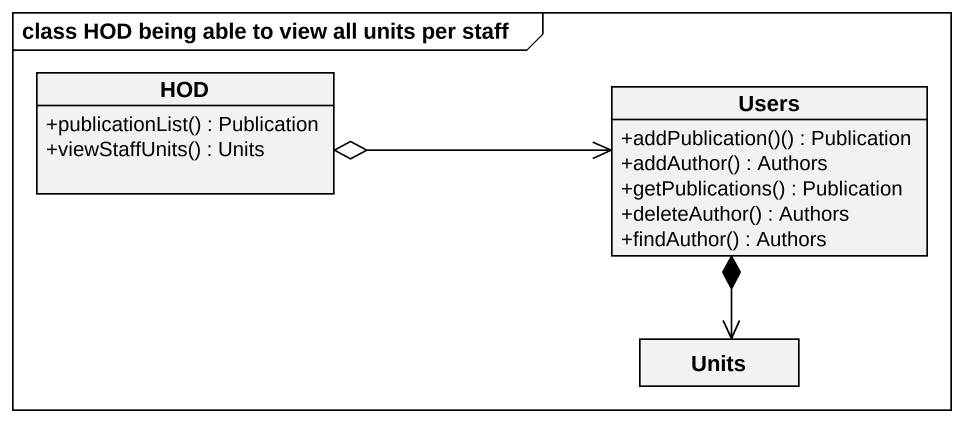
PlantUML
@startuml
mainframe class HOD being able to view all units per staff
hide circle
hide empty members
skinparam classAttributeIconSize 0
class HOD {
  +publicationList() : Publication
  +viewStaffUnits() : Units
}
class Users {
  +addPublication()() : Publication
  +addAuthor() : Authors
  +getPublications() : Publication
  +deleteAuthor() : Authors
  +findAuthor() : Authors
}
class Units
HOD o-right-> Users
Users *--> Units
@enduml
